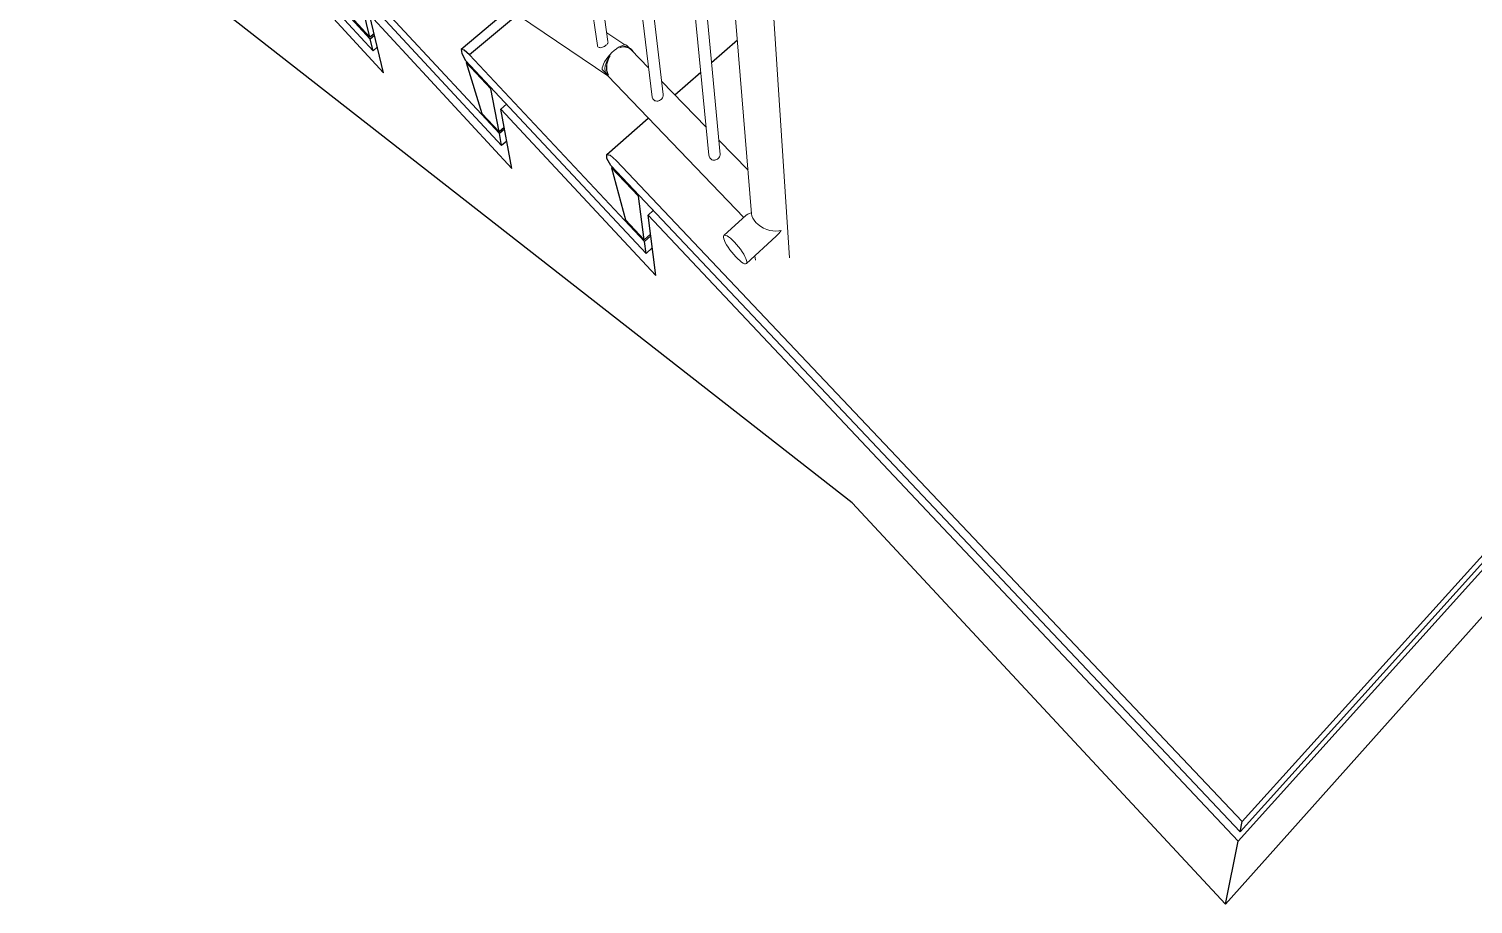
# Model space of a CAD drawing. Header units: millimetres. Extents: x 14140 to 38780, y -11415 to 1223.
# Drawn here: x 30324 to 34342, y -10479 to -8043 of the extents above; entities that cross this region are included whole.
import ezdxf

# ---------------------------------------------------------------- set-up
doc = ezdxf.new("R2010")
doc.units = ezdxf.units.MM
doc.header["$MEASUREMENT"] = 0
doc.layers.add('NewA-Ee_35_10-M_StairsInternal', color=7, linetype='Continuous')
doc.layers.add('NewA-Ss_25_15_60_05-M_BalustradeAndGuardingSystems', color=7, linetype='Continuous')

# ---------------------------------------------------------------- blocks, each defined once
blk = doc.blocks.new('Section Elem_10_2', base_point=(32826.8, -4960.2))
at = {"layer": 'NewA-Ee_35_10-M_StairsInternal', "linetype": 'Continuous'}
for p, q in [((31638.8, -6288.2), (31619.1, -6302.6)), ((31819.5, -6454.9), (31638.8, -6288.2)), ((31903.5, -6391.6), (31227.9, -6899.9)), ((31923.2, -6397.9), (31244.7, -6909.2)), ((31910.7, -6389.7), (31903.5, -6391.6)), ((31923.2, -6397.9), (31910.7, -6389.7)), ((32146.2, -6601.2), (31923.2, -6397.9)), ((32235.6, -6531.8), (31540.6, -7071.5)), ((32257.3, -6538.9), (31559.4, -7081.8)), ((32243.8, -6530.1), (32235.6, -6531.8)), ((32257.3, -6538.9), (32243.8, -6530.1)), ((32506.2, -6762.7), (32257.3, -6538.9)), ((32601.3, -6686.1), (31886.3, -7261.3)), ((32625.4, -6694.1), (31907.4, -7272.8)), ((32610.6, -6684.6), (32601.3, -6686.1)), ((32625.4, -6694.1), (32610.6, -6684.6)), ((32907.8, -6944.6), (32625.4, -6694.1)), ((33005.9, -6862.5), (32212.1, -7526.9)), ((33016.5, -6861.3), (33005.9, -6862.5)), ((33032.7, -6871.5), (33016.5, -6861.3)), ((33032.7, -6871.5), (32230.4, -7544.6)), ((33350.8, -7149.8), (33032.7, -6871.5)), ((31141.7, -6964.8), (31128.9, -6974.4)), ((31158.4, -6974.2), (31133.2, -6993.3)), ((31101.9, -6994.7), (31037.9, -7042.9)), ((31106.2, -7013.6), (31042.4, -7061.7)), ((31012, -7062.3), (30953.5, -7106.3)), ((32394.7, -7986.8), (33455.2, -7058.5)), ((33455.2, -7058.5), (33467.3, -7057.5)), ((33467.3, -7057.5), (33485, -7068.5)), ((33485, -7068.5), (33485.3, -7068.7)), ((33485.3, -7068.7), (33581.6, -7151.7)), ((31016.5, -7081.1), (30958.2, -7125.1)), ((30928.7, -7125), (30874, -7166.2)), ((30933.4, -7143.8), (30878.9, -7184.9)), ((31451.7, -7140.5), (31404.2, -7177.4)), ((31470.3, -7151.1), (31408.4, -7199.3)), ((30850, -7184.2), (30801, -7221.1)), ((30855, -7202.8), (30806.1, -7239.7)), ((31376, -7199.3), (31302.5, -7256.4)), ((31380.3, -7221.1), (31307, -7278.1)), ((33661.4, -7220.4), (35066.9, -8431.4)), ((30660.3, -7622.4), (30325.2, -7252.5)), ((30777.9, -7238.4), (30739, -7267.7)), ((30783.1, -7257), (30755, -7278.2)), ((30336.3, -7284.9), (30670.1, -7654)), ((31275.6, -7277.2), (31208.3, -7329.5)), ((31280.3, -7299), (31213.1, -7351.2)), ((30350.2, -7325.7), (30364, -7315.5)), ((30350.2, -7325.7), (30698.7, -7711.5)), ((30411, -7503.5), (30350.2, -7325.7)), ((30670.9, -7318.9), (30553.2, -7407.5)), ((30686.8, -7329.6), (30569.8, -7417.8)), ((31182.6, -7349.5), (31121.9, -7396.6)), ((31794.6, -7335), (31702.3, -7409.3)), ((31187.5, -7371.1), (31127, -7418.2)), ((31801.6, -7358.1), (31706.3, -7434.9)), ((30558.4, -7407.4), (30553.2, -7407.5)), ((30553.2, -7407.5), (30556, -7418)), ((30556, -7418), (30565.9, -7435.2)), ((30569.8, -7417.8), (30558.4, -7407.4)), ((30951.1, -7835.4), (30569.8, -7417.8)), ((31097.3, -7415.7), (31041.9, -7458.7)), ((31672.8, -7433), (31587.1, -7501.9)), ((30565.9, -7435.2), (30960.1, -7867.6)), ((30572.9, -7442.8), (30569.6, -7445.3)), ((30623.6, -7504.6), (30569.6, -7445.3)), ((30569.6, -7445.3), (30621.1, -7576.1)), ((31102.5, -7437.2), (31053.6, -7475.3)), ((31676.9, -7458.6), (31591.5, -7527.4)), ((30817.4, -7957.2), (30411, -7503.5)), ((30626.9, -7502.1), (30623.6, -7504.6)), ((30658.9, -7617.8), (30623.6, -7504.6)), ((30650.1, -7554.8), (30664.7, -7543.6)), ((30965.3, -7518.2), (30843.3, -7612.9)), ((30983, -7530.2), (30861.9, -7624.4)), ((31559.2, -7524.3), (31482.7, -7585.8)), ((31563.8, -7549.8), (31487.6, -7611.2)), ((30621.1, -7576.1), (30658.9, -7617.8)), ((30650.1, -7554.8), (30988.7, -7927)), ((30698.7, -7711.5), (30650.1, -7554.8)), ((30667.6, -7611.1), (30658.9, -7617.8)), ((30669, -7615.8), (30660.3, -7622.4)), ((30670.1, -7654), (30660.3, -7622.4)), ((30849.4, -7613.2), (30843.3, -7612.9)), ((30843.3, -7612.9), (30845.8, -7623.6)), ((30845.8, -7623.6), (30856, -7641.5)), ((30861.9, -7624.4), (30849.4, -7613.2)), ((31273.5, -8071.5), (30861.9, -7624.4)), ((31456.2, -7607.1), (31387.1, -7662.7)), ((31461.2, -7632.4), (31392.4, -7687.9)), ((32125.6, -7599.3), (32025.1, -7683.4)), ((32139.5, -7620.9), (32028.7, -7713.9)), ((30678.8, -7647.3), (30670.1, -7654)), ((30856, -7641.5), (31281.3, -8104.2)), ((30863, -7649.1), (30859.5, -7651.9)), ((30917.7, -7715.2), (30859.5, -7651.9)), ((30859.5, -7651.9), (30909.1, -7786.2)), ((30921.2, -7712.4), (30917.7, -7715.2)), ((30949.8, -7830.7), (30917.7, -7715.2)), ((31994.4, -7709.1), (31895.6, -7791.8)), ((30944.5, -7767.3), (30960.3, -7754.9)), ((31292, -7739.3), (31165.5, -7841)), ((31311.9, -7752.8), (31186.3, -7854)), ((31998, -7739.6), (31899.7, -7822.1)), ((30909.1, -7786.2), (30949.8, -7830.7)), ((30944.5, -7767.3), (31309.9, -8165.7)), ((30988.7, -7927), (30944.5, -7767.3)), ((30959.9, -7822.7), (30949.8, -7830.7)), ((30961.2, -7827.5), (30951.1, -7835.4)), ((30960.1, -7867.6), (30951.1, -7835.4)), ((31866.6, -7816), (31777.7, -7890.4)), ((30970.1, -7859.6), (30960.1, -7867.6)), ((31172.6, -7841.8), (31165.5, -7841)), ((31165.5, -7841), (31167.6, -7851.9)), ((31167.6, -7851.9), (31178, -7870.5)), ((31186.3, -7854), (31172.6, -7841.8)), ((31178, -7870.5), (31639.1, -8367.9)), ((31632.8, -8334.7), (31186.3, -7854)), ((31870.9, -7846.2), (31782.5, -7920.5)), ((31185.1, -7878.1), (31181.3, -7881.2)), ((31244.2, -7949.1), (31181.3, -7881.2)), ((31181.3, -7881.2), (31228.4, -8019)), ((31750.4, -7913.3), (31735.9, -7925.5)), ((31248.1, -7946), (31244.2, -7949.1)), ((31272.3, -8066.7), (31244.2, -7949.1)), ((32614.2, -9362.3), (30817.4, -7957.2)), ((31271.4, -8003.3), (31288.3, -7989.4)), ((31660.4, -7988.7), (31526.4, -8100.8)), ((31228.4, -8019), (31272.3, -8066.7)), ((31271.4, -8003.3), (31667.5, -8431.5)), ((31309.9, -8165.7), (31271.4, -8003.3)), ((31683, -8003.9), (31549.8, -8115.6)), ((31284.1, -8057), (31272.3, -8066.7)), ((31285.3, -8061.8), (31273.5, -8071.5)), ((31281.3, -8104.2), (31273.5, -8071.5)), ((32223.2, -8136.9), (32294.9, -8074.1)), ((31293, -8094.5), (31281.3, -8104.2)), ((31534.7, -8102.2), (31526.4, -8100.8)), ((31526.4, -8100.8), (31527.9, -8111.8)), ((31527.9, -8111.8), (31538.6, -8131.3)), ((31549.8, -8115.6), (31534.7, -8102.2)), ((32036.4, -8634.8), (31549.8, -8115.6)), ((31538.6, -8131.3), (32040.8, -8668.2)), ((31542.5, -8135.4), (31540.5, -8137.1)), ((31609, -8210.4), (31540.5, -8137.1)), ((31540.5, -8137.1), (31584.1, -8278.4)), ((32120.8, -8226.6), (32193.1, -8163.3)), ((31611, -8208.7), (31609, -8210.4)), ((31631.8, -8329.8), (31609, -8210.4)), ((31636.4, -8266.7), (31652.4, -8253)), ((31636.4, -8266.7), (32068.1, -8729.2)), ((31667.5, -8431.5), (31636.4, -8266.7)), ((31584.1, -8278.4), (31631.8, -8329.8)), ((31646, -8317.7), (31631.8, -8329.8)), ((31931.3, -8392.4), (32046.9, -8291.3)), ((31646.9, -8322.6), (31632.8, -8334.7)), ((31639.1, -8367.9), (31632.8, -8334.7)), ((31653.2, -8355.8), (31639.1, -8367.9)), ((31931.3, -8392.4), (31941, -8394.5)), ((31932.1, -8403.6), (31931.3, -8392.4)), ((31941, -8394.5), (31957.7, -8409.1)), ((31943.1, -8423.9), (31932.1, -8403.6)), ((33693.6, -10277.2), (31943.1, -8423.9)), ((31946.9, -8427.9), (31944.7, -8429.8)), ((32019.7, -8509.2), (31944.7, -8429.8)), ((31944.7, -8429.8), (31983.6, -8574.2)), ((31957.7, -8409.1), (31957.9, -8409.4)), ((31957.9, -8409.4), (33699.2, -10249.1)), ((32021.8, -8507.3), (32019.7, -8509.2)), ((32035.7, -8629.9), (32019.7, -8509.2)), ((35147.4, -8500.8), (35220.7, -8564)), ((32046.3, -8561.6), (32060.9, -8548.6)), ((31983.6, -8574.2), (32035.7, -8629.9)), ((32046.3, -8561.6), (33688.3, -10303.5)), ((32068.1, -8729.2), (32046.3, -8561.6)), ((35206.8, -8599), (33693.6, -10277.2)), ((35220.7, -8564), (33699.2, -10249.1)), ((35220.7, -8564), (35219.3, -8567.5)), ((32053.2, -8614.3), (32035.7, -8629.9)), ((32053.8, -8619.2), (32036.4, -8634.8)), ((32040.8, -8668.2), (32036.4, -8634.8)), ((35193.8, -8631.7), (33688.3, -10303.5)), ((35184.5, -8623.7), (35193.8, -8631.7)), ((35193.8, -8631.7), (35187.9, -8646.5)), ((32058.1, -8652.7), (32040.8, -8668.2)), ((35112.3, -8836.3), (35106.4, -8851.3)), ((35106.4, -8851.3), (33653, -10478.6)), ((33653, -10478.6), (32614.2, -9362.3)), ((33693.6, -10277.2), (33699.2, -10249.1)), ((33653, -10478.6), (33688.3, -10303.5))]:
    blk.add_line(p, q, dxfattribs=at)
blk = doc.blocks.new('Section Elem_14_2', base_point=(32826.8, -4960.2))
at = {"layer": 'NewA-Ss_25_15_60_05-M_BalustradeAndGuardingSystems', "color": 6, "linetype": 'Continuous', "lineweight": 13}
for p, q in [((31934.3, -8174.1), (30323.7, -7083.9)), ((31798.6, -7337.3), (31905.4, -8089.4)), ((31836.1, -7358.6), (31934.9, -8078.4)), ((31961.4, -7437.7), (32057.9, -8233.3)), ((32001.1, -7476.7), (32088.3, -8226.2)), ((32138.6, -7612.2), (32215.9, -8394.6)), ((32376.4, -7708.5), (32440.1, -8680.1)), ((32192.3, -7807), (32247.2, -8392.5)), ((32334.5, -8557.5), (32274.6, -7826)), ((31931.7, -8054.7), (31982.2, -8088)), ((31906.1, -8091.2), (31905.4, -8089.4)), ((31907.1, -8092.8), (31906.1, -8091.2)), ((31908.6, -8094.1), (31907.1, -8092.8)), ((31910.4, -8095), (31908.6, -8094.1)), ((31912.5, -8095.5), (31910.4, -8095)), ((31914.8, -8095.6), (31912.5, -8095.5)), ((31917.3, -8095.3), (31914.8, -8095.6)), ((31919.8, -8094.6), (31917.3, -8095.3)), ((31919.8, -8094.6), (31921.8, -8093.7)), ((31922.4, -8093.5), (31921.8, -8093.7)), ((31924.9, -8092.3), (31922.4, -8093.5)), ((31927.3, -8090.8), (31924.9, -8092.3)), ((31929.4, -8089), (31927.3, -8090.8)), ((31931.3, -8087.3), (31929.4, -8089)), ((31932.8, -8085.5), (31931.3, -8087.3)), ((31934, -8083.6), (31932.8, -8085.5)), ((31934, -8083.6), (31934.2, -8083.1)), ((31934.8, -8081.8), (31934.2, -8083.1)), ((31934.6, -8122.1), (31940, -8115.6)), ((31935.1, -8080), (31934.8, -8081.8)), ((31934.9, -8078.4), (31935.1, -8080)), ((31940, -8115.6), (31945.9, -8109.4)), ((31945.9, -8109.4), (31952.1, -8103.8)), ((31952.1, -8103.8), (31958.4, -8098.8)), ((31958.4, -8098.8), (31964.5, -8094.6)), ((31964.5, -8094.6), (31970.4, -8091.3)), ((31972.4, -8093.4), (31966.9, -8095.6)), ((31966.9, -8095.6), (31972.8, -8093.6)), ((31966.9, -8095.6), (31973, -8094)), ((31970.4, -8091.3), (31975.8, -8089.1)), ((31978.6, -8092), (31972.4, -8093.4)), ((31972.8, -8093.6), (31979.7, -8092.7)), ((31973, -8094), (31980.1, -8093.6)), ((31975.8, -8089.1), (31980.5, -8088)), ((31984.3, -8091.9), (31978.6, -8092)), ((31979.7, -8092.7), (31986.3, -8093.2)), ((31980.1, -8093.6), (31987, -8094.7)), ((31980.5, -8088), (31984.5, -8088)), ((31989.5, -8093.2), (31984.3, -8091.9)), ((31984.5, -8088), (31987.5, -8089.2)), ((31986.3, -8093.2), (31992.4, -8095.1)), ((31987, -8094.7), (31993.5, -8097.4)), ((31993.8, -8095.7), (31987.5, -8089.2)), ((31993.8, -8095.7), (31989.5, -8093.2)), ((31992.4, -8095.1), (31997.8, -8098.3)), ((31993.5, -8097.4), (31999.4, -8101.4)), ((31993.8, -8095.7), (31997.8, -8098.3)), ((31997.8, -8098.3), (32002.4, -8102.7)), ((32048, -8151.5), (31999.4, -8101.4)), ((32002.4, -8102.7), (32005.9, -8108.2)), ((31919.2, -8152), (31920.4, -8147)), ((31919.2, -8156.2), (31919.2, -8152)), ((31919.7, -8157.7), (31919.2, -8156.2)), ((31920.4, -8147), (31922.5, -8141.3)), ((31922.5, -8141.3), (31925.7, -8135.1)), ((31925.7, -8135.1), (31929.7, -8128.6)), ((31927.5, -8146.5), (31926.6, -8153.5)), ((31926.6, -8153.5), (31926.9, -8160)), ((31929.5, -8139.1), (31927.5, -8146.5)), ((31932.5, -8131.6), (31929.5, -8139.1)), ((31929.7, -8128.6), (31934.6, -8122.1)), ((31930.4, -8148.4), (31931.4, -8140.4)), ((31930.6, -8156.2), (31930.4, -8148.4)), ((31932, -8163.4), (31930.6, -8156.2)), ((31931.4, -8140.4), (31933.6, -8132.3)), ((31931.6, -8150.7), (31932.2, -8141.9)), ((31932.2, -8159.3), (31931.6, -8150.7)), ((31932.2, -8141.9), (31934.1, -8133.2)), ((31936.5, -8124.1), (31932.5, -8131.6)), ((31933.6, -8132.3), (31937, -8124.4)), ((31934.1, -8133.2), (31937.1, -8124.8)), ((31940.6, -8118.1), (31936.5, -8124.1)), ((31937, -8124.4), (31940.6, -8118.1)), ((31937.1, -8124.8), (31940.6, -8118.1)), ((31928.3, -8165.7), (31919.7, -8157.7)), ((31926.9, -8160), (31928.3, -8165.7)), ((31928.3, -8165.7), (31936, -8172)), ((31930.8, -8170.4), (31928.3, -8165.7)), ((31934.3, -8174.1), (31930.8, -8170.4)), ((31934.6, -8169.9), (31932, -8163.4)), ((31934.1, -8167.4), (31932.2, -8159.3)), ((31936, -8172), (31934.1, -8167.4)), ((31934.3, -8174.1), (32312.6, -8567.9)), ((31936, -8172), (31934.6, -8169.9)), ((32208.2, -8316.7), (32083.9, -8188.5)), ((32058.7, -8235.9), (32057.9, -8233.3)), ((32059.9, -8238.2), (32058.7, -8235.9)), ((32085, -8237.6), (32083.2, -8239.4)), ((32086.6, -8235.5), (32085, -8237.6)), ((32087.7, -8233.2), (32086.6, -8235.5)), ((32087.7, -8233.2), (32087.8, -8232.6)), ((32088.3, -8230.9), (32087.8, -8232.6)), ((32088.3, -8226.2), (32088.5, -8228.6)), ((32088.5, -8228.6), (32088.3, -8230.9)), ((32061.4, -8240.2), (32059.9, -8238.2)), ((32063.4, -8241.9), (32061.4, -8240.2)), ((32065.6, -8243.1), (32063.4, -8241.9)), ((32068.1, -8243.9), (32065.6, -8243.1)), ((32070.7, -8244.2), (32068.1, -8243.9)), ((32073.3, -8244), (32070.7, -8244.2)), ((32073.3, -8244), (32075.4, -8243.5)), ((32076, -8243.4), (32075.4, -8243.5)), ((32078.6, -8242.4), (32076, -8243.4)), ((32081, -8241.1), (32078.6, -8242.4)), ((32083.2, -8239.4), (32081, -8241.1)), ((32324.6, -8436.6), (32243.5, -8353.1)), ((32216.2, -8397.4), (32215.9, -8394.6)), ((32217, -8400), (32216.2, -8397.4)), ((32245.3, -8399.6), (32246.4, -8397.3)), ((32246.4, -8397.3), (32246.5, -8396.7)), ((32246.5, -8396.7), (32247, -8394.9)), ((32247, -8394.9), (32247.2, -8392.5)), ((32218.3, -8402.4), (32217, -8400)), ((32219.9, -8404.4), (32218.3, -8402.4)), ((32219.9, -8404.4), (32221.9, -8406.1)), ((32221.9, -8406.1), (32224.2, -8407.4)), ((32224.2, -8407.4), (32226.7, -8408.2)), ((32226.7, -8408.2), (32229.3, -8408.5)), ((32229.3, -8408.5), (32232, -8408.3)), ((32232, -8408.3), (32234.1, -8407.8)), ((32234.1, -8407.8), (32234.7, -8407.7)), ((32234.7, -8407.7), (32237.3, -8406.8)), ((32237.3, -8406.8), (32239.7, -8405.4)), ((32239.7, -8405.4), (32241.9, -8403.6)), ((32241.9, -8403.6), (32243.8, -8401.8)), ((32243.8, -8401.8), (32245.3, -8399.6)), ((32324, -8558.7), (32319.2, -8561.9)), ((32330.6, -8555.8), (32324, -8558.7)), ((32330.6, -8555.8), (32334.2, -8554.8)), ((32335.3, -8563.5), (32334.5, -8557.5)), ((32319.2, -8561.9), (32257.3, -8618)), ((32337.7, -8569.7), (32335.3, -8563.5)), ((32341.5, -8576), (32337.7, -8569.7)), ((32346.6, -8582.1), (32341.5, -8576)), ((32352.9, -8587.8), (32346.6, -8582.1)), ((32360.1, -8593), (32352.9, -8587.8)), ((32368.1, -8597.5), (32360.1, -8593)), ((32376.5, -8601.2), (32368.1, -8597.5)), ((32256.2, -8620), (32256.1, -8623)), ((32256.1, -8623), (32256.9, -8627.1)), ((32257.3, -8618), (32256.2, -8620)), ((32256.9, -8627.1), (32258.7, -8632.1)), ((32259.4, -8617.3), (32257.3, -8618)), ((32258.7, -8632.1), (32261.4, -8637.9)), ((32262.4, -8617.8), (32259.4, -8617.3)), ((32261.4, -8637.9), (32264.9, -8644.2)), ((32266.2, -8619.4), (32262.4, -8617.8)), ((32270.7, -8622.2), (32266.2, -8619.4)), ((32275.7, -8626.1), (32270.7, -8622.2)), ((32281.1, -8631), (32275.7, -8626.1)), ((32286.7, -8636.6), (32281.1, -8631)), ((32292.5, -8642.9), (32286.7, -8636.6)), ((32403.2, -8620.2), (32320, -8696.4)), ((32385.2, -8603.9), (32376.5, -8601.2)), ((32393.9, -8605.5), (32385.2, -8603.9)), ((32402.2, -8606.1), (32393.9, -8605.5)), ((32410, -8605.6), (32402.2, -8606.1)), ((32403.2, -8620.2), (32410.5, -8612.8)), ((32417, -8604), (32410, -8605.6)), ((32410.5, -8612.8), (32417, -8604)), ((32264.9, -8644.2), (32269.2, -8651)), ((32269.2, -8651), (32274, -8657.9)), ((32274, -8657.9), (32279.2, -8664.8)), ((32279.2, -8664.8), (32284.8, -8671.4)), ((32284.8, -8671.4), (32290.5, -8677.7)), ((32290.5, -8677.7), (32296.1, -8683.3)), ((32298.1, -8649.6), (32292.5, -8642.9)), ((32303.4, -8656.5), (32298.1, -8649.6)), ((32308.2, -8663.5), (32303.4, -8656.5)), ((32312.5, -8670.3), (32308.2, -8663.5)), ((32316, -8676.7), (32312.5, -8670.3)), ((32318.7, -8682.4), (32316, -8676.7)), ((32344, -8674.4), (32345, -8686.6)), ((32296.1, -8683.3), (32301.5, -8688.1)), ((32301.5, -8688.1), (32306.5, -8692)), ((32306.5, -8692), (32311, -8694.9)), ((32311, -8694.9), (32314.8, -8696.6)), ((32314.8, -8696.6), (32317.8, -8697.1)), ((32317.8, -8697.1), (32320, -8696.4)), ((32320.5, -8687.5), (32318.7, -8682.4)), ((32320, -8696.4), (32321.1, -8694.6)), ((32321.3, -8691.5), (32320.5, -8687.5)), ((32321.1, -8694.6), (32321.3, -8691.5))]:
    blk.add_line(p, q, dxfattribs=at)

msp = doc.modelspace()

# ---------------------------------------------------------------- block references
at = {"layer": 'NewA-Ee_35_10-M_StairsInternal', "lineweight": 0}
msp.add_blockref('Section Elem_10_2', (32826.8, -4960.2), dxfattribs=at)
at = {"layer": 'NewA-Ss_25_15_60_05-M_BalustradeAndGuardingSystems', "lineweight": 0}
msp.add_blockref('Section Elem_14_2', (32826.8, -4960.2), dxfattribs=at)

doc.saveas('drawing.dxf')
